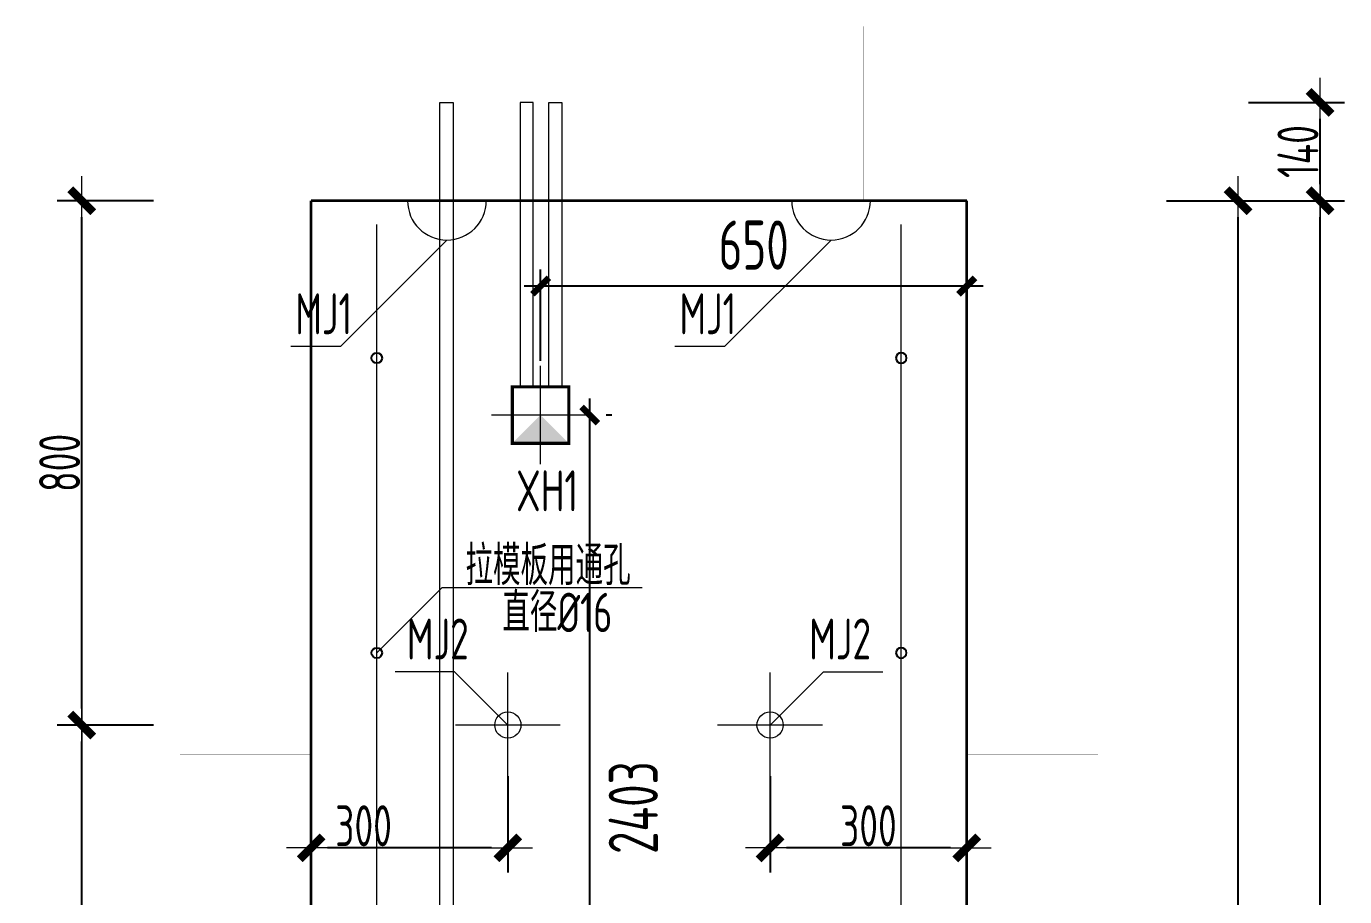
# Model space of a CAD drawing. Extents: x -85320 to 1679916, y -1321939 to 627.
# Drawn here: x 1053777 to 1061821, y -1092341 to -1087029 of the extents above; entities that cross this region are included whole.
import ezdxf
from ezdxf.enums import TextEntityAlignment as Align

# ---------------------------------------------------------------- set-up
doc = ezdxf.new("R2010")
doc.units = 0
doc.header["$LTSCALE"] = 1000
doc.linetypes.add('DOTE', pattern=[2.42, 2, -0.2, 0.02, -0.2])
for name, color, linetype in [('DIAN BOX', 7, 'Continuous'), ('S_WALL', 9, 'Continuous'), ('套筒垫片', 7, 'Continuous'), ('拉模', 7, 'Continuous'), ('详图符号', 7, 'Continuous')]:
    doc.layers.add(name, color=color, linetype=linetype)
for name, color, linetype, lineweight in [('WCOL', 7, 'Continuous', 0), ('参数表文字', 7, 'Continuous', 18), ('直线', 7, 'Continuous', 18), ('预制墙埋件', 8, 'Continuous', 18), ('预制墙墙身水平筋', 130, 'Continuous', 18), ('预制墙墙身纵向受力筋', 1, 'Continuous', 18), ('预制墙详图标注', 3, 'Continuous', 18), ('预制墙详图轮廓', 3, 'Continuous', 35)]:
    doc.layers.add(name, color=color, linetype=linetype, lineweight=lineweight)
doc.styles.add('TSSD_Dimension', font='tssdeng.shx', dxfattribs={"width": 0.7, "bigfont": 'hztxt.shx'})
doc.styles.add('TSSD_Num', font='tssdeng.shx', dxfattribs={"width": 0.7, "bigfont": 'hztxt.shx'})
doc.styles.add('TSSD_Rein', font='Tssdeng.shx', dxfattribs={"width": 0.7, "bigfont": 'hztxt.shx'})
doc.styles.add('样式 1', font='yjkeng.shx', dxfattribs={"width": 0.7, "bigfont": 'yjkchn.shx'})
doc.dimstyles.new('标注', dxfattribs={"dimtxt": 300, "dimasz": 100, "dimexe": 100, "dimexo": 250, "dimgap": 100, "dimtad": 1, "dimdec": 0, "dimlfac": 0.25, "dimzin": 0, "dimdsep": 46, "dimtxsty": 'TSSD_Dimension', "dimblk": 'ARCHTICK', "dimcen": 0, "dimdle": 100, "dimclrt": 7, "dimadec": 0, "dimazin": 0, "dimtfac": 1, "dimtdec": 0, "dimtix": 1, "dimtmove": 2, "dimatfit": 3, "dimfxl": 1, "dimtolj": 1, "dimtzin": 0, "dimarcsym": 0})
doc.dimstyles.new('盈建科结构', dxfattribs={"dimscale": 100, "dimtxt": 2.5, "dimasz": 1, "dimexe": 1.5, "dimexo": 0.625, "dimgap": 0.1, "dimtad": 1, "dimdec": 0, "dimrnd": 1, "dimzin": 0, "dimdsep": 46, "dimtxsty": '样式 1', "dimblk": '_yjkbk', "dimblk1": 'ARCHTICK', "dimblk2": 'ARCHTICK', "dimcen": 0.09, "dimadec": 0, "dimazin": 0, "dimtfac": 1, "dimtdec": 4, "dimtix": 1, "dimtmove": 2, "dimatfit": 3, "dimfxl": 1, "dimtolj": 1, "dimtzin": 0, "dimarcsym": 0})

# ---------------------------------------------------------------- blocks, each defined once
blk = doc.blocks.new('_yjkbk')
blk.add_line((-1, 0), (1.5, 0))
blk.add_lwpolyline([(-0.7, -0.7, 0.5, 0.5, 0), (0.7, 0.7, 0.5, 0.5, 0)], format="xyseb")
blk = doc.blocks.new('*D3280')
at = {"layer": 'Defpoints', "color": 0, "transparency": 16777216}
for p in [(1058315.3, -1091543.2), (1059515.3, -1091543.2), (1058315.3, -1092043.2)]:
    blk.add_point(p, dxfattribs=at)
at = {"layer": '预制墙详图标注', "color": 0, "lineweight": -2, "transparency": 16777216}
for p, q in [((1058315.3, -1091605.7), (1058315.3, -1092193.2)), ((1059515.3, -1091605.7), (1059515.3, -1092193.2)), ((1059415.3, -1092043.2), (1058415.3, -1092043.2))]:
    blk.add_line(p, q, dxfattribs=at)
at = {"layer": '预制墙详图标注', "color": 0, "lineweight": -2, "transparency": 16777216, "xscale": 100, "yscale": 100, "zscale": 100, "rotation": 180}
blk.add_blockref('_yjkbk', (1058315.3, -1092043.2), dxfattribs=at)
at = {"layer": '预制墙详图标注', "color": 0, "lineweight": -2, "transparency": 16777216, "xscale": 100, "yscale": 100, "zscale": 100}
blk.add_blockref('_yjkbk', (1059515.3, -1092043.2), dxfattribs=at)
at = {"layer": '预制墙详图标注', "color": 0, "transparency": 16777216, "insert": (1058915.3, -1092033.2), "char_height": 250, "attachment_point": 8, "style": '样式 1'}
blk.add_mtext('\\A1;300', dxfattribs=at)
blk = doc.blocks.new('_ArchTick')
at = {"color": 0, "linetype": 'ByBlock', "const_width": 0.4}
blk.add_lwpolyline([(-0.5, -0.5), (0.5, 0.5)], dxfattribs=at)
blk = doc.blocks.new('*D3282')
at = {"layer": 'Defpoints', "color": 0, "transparency": 16777216}
for p in [(1055515.3, -1091543.2), (1056715.3, -1091543.2), (1055515.3, -1092043.2)]:
    blk.add_point(p, dxfattribs=at)
at = {"layer": '预制墙详图标注', "color": 0, "lineweight": -2, "transparency": 16777216}
for p, q in [((1055515.3, -1091605.7), (1055515.3, -1092193.2)), ((1056715.3, -1091605.7), (1056715.3, -1092193.2)), ((1056615.3, -1092043.2), (1055615.3, -1092043.2))]:
    blk.add_line(p, q, dxfattribs=at)
at = {"layer": '预制墙详图标注', "color": 0, "lineweight": -2, "transparency": 16777216, "xscale": 100, "yscale": 100, "zscale": 100, "rotation": 180}
blk.add_blockref('_yjkbk', (1055515.3, -1092043.2), dxfattribs=at)
at = {"layer": '预制墙详图标注', "color": 0, "lineweight": -2, "transparency": 16777216, "xscale": 100, "yscale": 100, "zscale": 100}
blk.add_blockref('_yjkbk', (1056715.3, -1092043.2), dxfattribs=at)
at = {"layer": '预制墙详图标注', "color": 0, "transparency": 16777216, "insert": (1055834.8, -1092033.2), "char_height": 250, "attachment_point": 8, "style": '样式 1'}
blk.add_mtext('\\A1;300', dxfattribs=at)
blk = doc.blocks.new('*D3288')
at = {"layer": 'Defpoints', "color": 0, "transparency": 16777216}
for p in [(1054115.3, -1088093.2), (1054615.3, -1088093.2), (1054615.3, -1091293.2)]:
    blk.add_point(p, dxfattribs=at)
at = {"layer": '预制墙详图标注', "color": 0, "lineweight": -2, "transparency": 16777216}
for p, q in [((1054552.8, -1088093.2), (1053965.3, -1088093.2)), ((1054115.3, -1091193.2), (1054115.3, -1088193.2)), ((1054552.8, -1091293.2), (1053965.3, -1091293.2))]:
    blk.add_line(p, q, dxfattribs=at)
at = {"layer": '预制墙详图标注', "color": 0, "lineweight": -2, "transparency": 16777216, "xscale": 100, "yscale": 100, "zscale": 100}
for p, rotation in [((1054115.3, -1088093.2), 90), ((1054115.3, -1091293.2), 270)]:
    blk.add_blockref('_yjkbk', p, dxfattribs=dict(at, rotation=rotation))
at = {"layer": '预制墙详图标注', "color": 0, "transparency": 16777216, "insert": (1054105.3, -1089693.2), "char_height": 250, "attachment_point": 8, "rotation": 90, "style": '样式 1'}
blk.add_mtext('\\A1;800', dxfattribs=at)
blk = doc.blocks.new('*D3332')
at = {"layer": 'Defpoints', "color": 0, "transparency": 16777216}
for p in [(1056915.3, -1088613.9), (1056915.3, -1089321.2), (1059515.3, -1089496.6)]:
    blk.add_point(p, dxfattribs=at)
at = {"layer": 'WCOL', "color": 0, "lineweight": -2, "transparency": 16777216}
for p, q in [((1056915.3, -1089071.2), (1056915.3, -1088513.9)), ((1059515.3, -1089246.6), (1059515.3, -1088513.9)), ((1059615.3, -1088613.9), (1056815.3, -1088613.9))]:
    blk.add_line(p, q, dxfattribs=at)
at = {"layer": 'WCOL', "color": 0, "lineweight": -2, "transparency": 16777216, "xscale": 100, "yscale": 100, "zscale": 100, "rotation": 180}
blk.add_blockref('_ArchTick', (1056915.3, -1088613.9), dxfattribs=at)
at = {"layer": 'WCOL', "color": 0, "lineweight": -2, "transparency": 16777216, "xscale": 100, "yscale": 100, "zscale": 100}
blk.add_blockref('_ArchTick', (1059515.3, -1088613.9), dxfattribs=at)
at = {"layer": 'WCOL', "color": 7, "transparency": 16777216, "insert": (1058215.3, -1088363.9), "char_height": 300, "attachment_point": 5, "style": 'TSSD_Dimension'}
blk.add_mtext('\\A1;650', dxfattribs=at)
blk = doc.blocks.new('*D3333')
at = {"layer": 'Defpoints', "color": 0, "transparency": 16777216}
for p in [(1057100.5, -1089401.2), (1057214.7, -1089401.2), (1057751.5, -1099013.2)]:
    blk.add_point(p, dxfattribs=at)
at = {"layer": 'WCOL', "color": 0, "lineweight": -2, "transparency": 16777216}
for p, q in [((1057214.7, -1099113.2), (1057214.7, -1089301.2)), ((1057350.5, -1089401.2), (1057314.7, -1089401.2)), ((1057501.5, -1099013.2), (1057114.7, -1099013.2))]:
    blk.add_line(p, q, dxfattribs=at)
at = {"layer": 'WCOL', "color": 0, "lineweight": -2, "transparency": 16777216, "xscale": 100, "yscale": 100, "zscale": 100}
for p, rotation in [((1057214.7, -1089401.2), 90), ((1057214.7, -1099013.2), 270)]:
    blk.add_blockref('_ArchTick', p, dxfattribs=dict(at, rotation=rotation))
at = {"layer": 'WCOL', "color": 7, "transparency": 16777216, "insert": (1057480.7, -1091797.3), "char_height": 300, "attachment_point": 5, "rotation": 90, "style": 'TSSD_Dimension'}
blk.add_mtext('\\A1;2403', dxfattribs=at)
blk = doc.blocks.new('线盒')
at = {"layer": 'DIAN BOX'}
h = blk.add_hatch(color=256, dxfattribs=at)
h.dxf.hatch_style = 1
h.paths.add_polyline_path([(1465682.5, -670175.4), (1465854.5, -670347.4), (1465510.5, -670347.4)])
at = {"color": 6, "const_width": 20}
blk.add_lwpolyline([(1465510.5, -670003.4), (1465854.5, -670003.4), (1465854.5, -670347.4), (1465510.5, -670347.4), (1465510.5, -670003.4)], dxfattribs=at)
at = {"layer": 'WCOL', "color": 4, "linetype": 'DOTE'}
for p, q in [((1465682.5, -670474.8), (1465682.5, -669876.1)), ((1465383.1, -670175.4), (1465981.8, -670175.4))]:
    blk.add_line(p, q, dxfattribs=at)
at = {"layer": 'WCOL', "color": 5}
blk.add_lwpolyline([(1465510.5, -670347.4), (1465854.5, -670347.4), (1465854.5, -670003.4), (1465510.5, -670003.4)], close=True, dxfattribs=at)
blk = doc.blocks.new('*D3345')
at = {"layer": 'Defpoints', "color": 0, "transparency": 16777216}
for p in [(1060671.2, -1088093.2), (1061171.2, -1088093.2), (1060671.2, -1099013.2)]:
    blk.add_point(p, dxfattribs=at)
at = {"layer": '预制墙详图标注', "color": 0, "lineweight": -2, "transparency": 16777216}
for p, q in [((1060733.7, -1088093.2), (1061321.2, -1088093.2)), ((1061171.2, -1098913.2), (1061171.2, -1088193.2)), ((1060733.7, -1099013.2), (1061321.2, -1099013.2))]:
    blk.add_line(p, q, dxfattribs=at)
at = {"layer": '预制墙详图标注', "color": 0, "lineweight": -2, "transparency": 16777216, "xscale": 100, "yscale": 100, "zscale": 100}
for p, rotation in [((1061171.2, -1088093.2), 90), ((1061171.2, -1099013.2), 270)]:
    blk.add_blockref('_yjkbk', p, dxfattribs=dict(at, rotation=rotation))
at = {"layer": '预制墙详图标注', "color": 0, "transparency": 16777216, "insert": (1061161.2, -1093553.2), "char_height": 250, "attachment_point": 8, "rotation": 90, "style": '样式 1'}
blk.add_mtext('\\A1;2740', dxfattribs=at)
blk = doc.blocks.new('*D3346')
at = {"layer": 'Defpoints', "color": 0, "transparency": 16777216}
for p in [(1061171.2, -1088093.2), (1061671.2, -1088093.2), (1061171.2, -1099013.2)]:
    blk.add_point(p, dxfattribs=at)
at = {"layer": '预制墙详图标注', "color": 0, "lineweight": -2, "transparency": 16777216}
for p, q in [((1061233.7, -1088093.2), (1061821.2, -1088093.2)), ((1061671.2, -1098913.2), (1061671.2, -1088193.2)), ((1061233.7, -1099013.2), (1061821.2, -1099013.2))]:
    blk.add_line(p, q, dxfattribs=at)
at = {"layer": '预制墙详图标注', "color": 0, "lineweight": -2, "transparency": 16777216, "xscale": 100, "yscale": 100, "zscale": 100}
for p, rotation in [((1061671.2, -1088093.2), 90), ((1061671.2, -1099013.2), 270)]:
    blk.add_blockref('_yjkbk', p, dxfattribs=dict(at, rotation=rotation))
at = {"layer": '预制墙详图标注', "color": 0, "transparency": 16777216, "insert": (1061661.2, -1093553.2), "char_height": 250, "attachment_point": 8, "rotation": 90, "style": '样式 1'}
blk.add_mtext('\\A1;2740', dxfattribs=at)
blk = doc.blocks.new('*D3347')
at = {"layer": 'Defpoints', "color": 0, "transparency": 16777216}
for p in [(1061171.2, -1087493.2), (1061671.2, -1087493.2), (1061171.2, -1088093.2)]:
    blk.add_point(p, dxfattribs=at)
at = {"layer": '预制墙详图标注', "color": 0, "lineweight": -2, "transparency": 16777216}
for p, q in [((1061233.7, -1087493.2), (1061821.2, -1087493.2)), ((1061671.2, -1087993.2), (1061671.2, -1087593.2)), ((1061233.7, -1088093.2), (1061821.2, -1088093.2))]:
    blk.add_line(p, q, dxfattribs=at)
at = {"layer": '预制墙详图标注', "color": 0, "lineweight": -2, "transparency": 16777216, "xscale": 100, "yscale": 100, "zscale": 100}
for p, rotation in [((1061671.2, -1087493.2), 90), ((1061671.2, -1088093.2), 270)]:
    blk.add_blockref('_yjkbk', p, dxfattribs=dict(at, rotation=rotation))
at = {"layer": '预制墙详图标注', "color": 0, "transparency": 16777216, "insert": (1061661.2, -1087793.2), "char_height": 250, "attachment_point": 8, "rotation": 90, "style": '样式 1'}
blk.add_mtext('\\A1;140', dxfattribs=at)
blk = doc.blocks.new('*D3356')
at = {"layer": 'Defpoints', "color": 0, "transparency": 16777216}
for p in [(1054115.3, -1091293.2), (1054615.3, -1091293.2), (1054615.3, -1096813.2)]:
    blk.add_point(p, dxfattribs=at)
at = {"layer": '预制墙详图标注', "color": 0, "lineweight": -2, "transparency": 16777216}
for p, q in [((1054552.8, -1091293.2), (1053965.3, -1091293.2)), ((1054115.3, -1096713.2), (1054115.3, -1091393.2)), ((1054552.8, -1096813.2), (1053965.3, -1096813.2))]:
    blk.add_line(p, q, dxfattribs=at)
at = {"layer": '预制墙详图标注', "color": 0, "lineweight": -2, "transparency": 16777216, "xscale": 100, "yscale": 100, "zscale": 100}
for p, rotation in [((1054115.3, -1091293.2), 90), ((1054115.3, -1096813.2), 270)]:
    blk.add_blockref('_yjkbk', p, dxfattribs=dict(at, rotation=rotation))
at = {"layer": '预制墙详图标注', "color": 0, "transparency": 16777216, "insert": (1054105.3, -1094053.2), "char_height": 250, "attachment_point": 8, "rotation": 90, "style": '样式 1'}
blk.add_mtext('\\A1;1390', dxfattribs=at)
blk = doc.blocks.new('*D3015')
at = {"layer": 'Defpoints', "color": 0, "transparency": 16777216}
for p in [(1020088.1, -842246.6), (1021395.2, -842246.6), (1021395.2, -843206.6)]:
    blk.add_point(p, dxfattribs=at)
at = {"layer": '拉模', "color": 0, "lineweight": -2, "transparency": 16777216}
for p, q in [((1020088.1, -843306.6), (1020088.1, -842146.6)), ((1021145.2, -842246.6), (1019988.1, -842246.6)), ((1021145.2, -843206.6), (1019988.1, -843206.6))]:
    blk.add_line(p, q, dxfattribs=at)
at = {"layer": '拉模', "color": 0, "lineweight": -2, "transparency": 16777216, "xscale": 100, "yscale": 100, "zscale": 100}
for p, rotation in [((1020088.1, -842246.6), 90), ((1020088.1, -843206.6), 270)]:
    blk.add_blockref('_ArchTick', p, dxfattribs=dict(at, rotation=rotation))
at = {"layer": '拉模', "color": 7, "transparency": 16777216, "insert": (1019838.1, -842726.6), "char_height": 300, "attachment_point": 5, "rotation": 90, "style": 'TSSD_Dimension'}
blk.add_mtext('\\A1;240', dxfattribs=at)
blk = doc.blocks.new('*D3016')
at = {"layer": 'Defpoints', "color": 0, "transparency": 16777216}
for p in [(1021567.4, -839193.9), (1021167.4, -839294.6), (1021567.4, -839294.6)]:
    blk.add_point(p, dxfattribs=at)
at = {"layer": '拉模', "color": 0, "lineweight": -2, "transparency": 16777216}
for p, q in [((1021167.4, -839044.6), (1021167.4, -839093.9)), ((1021567.4, -839044.6), (1021567.4, -839093.9)), ((1021167.4, -839193.9), (1021067.4, -839193.9)), ((1021167.4, -839193.9), (1021567.4, -839193.9)), ((1021567.4, -839193.9), (1021667.4, -839193.9))]:
    blk.add_line(p, q, dxfattribs=at)
at = {"layer": '拉模', "color": 0, "lineweight": -2, "transparency": 16777216, "xscale": 100, "yscale": 100, "zscale": 100}
blk.add_blockref('_ArchTick', (1021167.4, -839193.9), dxfattribs=at)
at = {"layer": '拉模', "color": 0, "lineweight": -2, "transparency": 16777216, "xscale": 100, "yscale": 100, "zscale": 100, "rotation": 180}
blk.add_blockref('_ArchTick', (1021567.4, -839193.9), dxfattribs=at)
at = {"layer": '拉模', "color": 7, "transparency": 16777216, "insert": (1021367.4, -838943.9), "char_height": 300, "attachment_point": 5, "style": 'TSSD_Dimension'}
blk.add_mtext('\\A1;100', dxfattribs=at)
blk = doc.blocks.new('*D3017')
at = {"layer": 'Defpoints', "color": 0, "transparency": 16777216}
for p in [(1021567.4, -840446.6), (1020088.1, -842246.6), (1021567.4, -842246.6)]:
    blk.add_point(p, dxfattribs=at)
at = {"layer": '拉模', "color": 0, "lineweight": -2, "transparency": 16777216}
for p, q in [((1020088.1, -840346.6), (1020088.1, -842346.6)), ((1021317.4, -840446.6), (1019988.1, -840446.6)), ((1021317.4, -842246.6), (1019988.1, -842246.6))]:
    blk.add_line(p, q, dxfattribs=at)
at = {"layer": '拉模', "color": 0, "lineweight": -2, "transparency": 16777216, "xscale": 100, "yscale": 100, "zscale": 100}
for p, rotation in [((1020088.1, -840446.6), 90), ((1020088.1, -842246.6), 270)]:
    blk.add_blockref('_ArchTick', p, dxfattribs=dict(at, rotation=rotation))
at = {"layer": '拉模', "color": 7, "transparency": 16777216, "insert": (1019838.1, -841346.6), "char_height": 300, "attachment_point": 5, "rotation": 90, "style": 'TSSD_Dimension'}
blk.add_mtext('\\A1;450', dxfattribs=at)
blk = doc.blocks.new('*D3018')
at = {"layer": 'Defpoints', "color": 0, "transparency": 16777216}
for p in [(1021567.4, -838646.6), (1020088.1, -840446.6), (1021567.4, -840446.6)]:
    blk.add_point(p, dxfattribs=at)
at = {"layer": '拉模', "color": 0, "lineweight": -2, "transparency": 16777216}
for p, q in [((1020088.1, -838546.6), (1020088.1, -840546.6)), ((1021317.4, -838646.6), (1019988.1, -838646.6)), ((1021317.4, -840446.6), (1019988.1, -840446.6))]:
    blk.add_line(p, q, dxfattribs=at)
at = {"layer": '拉模', "color": 0, "lineweight": -2, "transparency": 16777216, "xscale": 100, "yscale": 100, "zscale": 100}
for p, rotation in [((1020088.1, -838646.6), 90), ((1020088.1, -840446.6), 270)]:
    blk.add_blockref('_ArchTick', p, dxfattribs=dict(at, rotation=rotation))
at = {"layer": '拉模', "color": 7, "transparency": 16777216, "insert": (1019838.1, -839546.6), "char_height": 300, "attachment_point": 5, "rotation": 90, "style": 'TSSD_Dimension'}
blk.add_mtext('\\A1;450', dxfattribs=at)
blk = doc.blocks.new('*D3019')
at = {"layer": 'Defpoints', "color": 0, "transparency": 16777216}
for p in [(1021567.4, -836846.6), (1020088.1, -838646.6), (1021567.4, -838646.6)]:
    blk.add_point(p, dxfattribs=at)
at = {"layer": '拉模', "color": 0, "lineweight": -2, "transparency": 16777216}
for p, q in [((1020088.1, -836746.6), (1020088.1, -838746.6)), ((1021317.4, -836846.6), (1019988.1, -836846.6)), ((1021317.4, -838646.6), (1019988.1, -838646.6))]:
    blk.add_line(p, q, dxfattribs=at)
at = {"layer": '拉模', "color": 0, "lineweight": -2, "transparency": 16777216, "xscale": 100, "yscale": 100, "zscale": 100}
for p, rotation in [((1020088.1, -836846.6), 90), ((1020088.1, -838646.6), 270)]:
    blk.add_blockref('_ArchTick', p, dxfattribs=dict(at, rotation=rotation))
at = {"layer": '拉模', "color": 7, "transparency": 16777216, "insert": (1019838.1, -837746.6), "char_height": 300, "attachment_point": 5, "rotation": 90, "style": 'TSSD_Dimension'}
blk.add_mtext('\\A1;450', dxfattribs=at)
blk = doc.blocks.new('*D3020')
at = {"layer": 'Defpoints', "color": 0, "transparency": 16777216}
for p in [(1021567.4, -835046.6), (1020088.1, -836846.6), (1021567.4, -836846.6)]:
    blk.add_point(p, dxfattribs=at)
at = {"layer": '拉模', "color": 0, "lineweight": -2, "transparency": 16777216}
for p, q in [((1020088.1, -834946.6), (1020088.1, -836946.6)), ((1021317.4, -835046.6), (1019988.1, -835046.6)), ((1021317.4, -836846.6), (1019988.1, -836846.6))]:
    blk.add_line(p, q, dxfattribs=at)
at = {"layer": '拉模', "color": 0, "lineweight": -2, "transparency": 16777216, "xscale": 100, "yscale": 100, "zscale": 100}
for p, rotation in [((1020088.1, -835046.6), 90), ((1020088.1, -836846.6), 270)]:
    blk.add_blockref('_ArchTick', p, dxfattribs=dict(at, rotation=rotation))
at = {"layer": '拉模', "color": 7, "transparency": 16777216, "insert": (1019838.1, -835946.6), "char_height": 300, "attachment_point": 5, "rotation": 90, "style": 'TSSD_Dimension'}
blk.add_mtext('\\A1;450', dxfattribs=at)
blk = doc.blocks.new('*D3021')
at = {"layer": 'Defpoints', "color": 0, "transparency": 16777216}
for p in [(1021567.4, -833246.6), (1020088.1, -835046.6), (1021567.4, -835046.6)]:
    blk.add_point(p, dxfattribs=at)
at = {"layer": '拉模', "color": 0, "lineweight": -2, "transparency": 16777216}
for p, q in [((1020088.1, -833146.6), (1020088.1, -835146.6)), ((1021317.4, -833246.6), (1019988.1, -833246.6)), ((1021317.4, -835046.6), (1019988.1, -835046.6))]:
    blk.add_line(p, q, dxfattribs=at)
at = {"layer": '拉模', "color": 0, "lineweight": -2, "transparency": 16777216, "xscale": 100, "yscale": 100, "zscale": 100}
for p, rotation in [((1020088.1, -833246.6), 90), ((1020088.1, -835046.6), 270)]:
    blk.add_blockref('_ArchTick', p, dxfattribs=dict(at, rotation=rotation))
at = {"layer": '拉模', "color": 7, "transparency": 16777216, "insert": (1019838.1, -834146.6), "char_height": 300, "attachment_point": 5, "rotation": 90, "style": 'TSSD_Dimension'}
blk.add_mtext('\\A1;450', dxfattribs=at)
blk = doc.blocks.new('*D3022')
at = {"layer": 'Defpoints', "color": 0, "transparency": 16777216}
for p in [(1020088.1, -832286.6), (1021567.4, -832286.6), (1021567.4, -833246.6)]:
    blk.add_point(p, dxfattribs=at)
at = {"layer": '拉模', "color": 0, "lineweight": -2, "transparency": 16777216}
for p, q in [((1020088.1, -833346.6), (1020088.1, -832186.6)), ((1021317.4, -832286.6), (1019988.1, -832286.6)), ((1021317.4, -833246.6), (1019988.1, -833246.6))]:
    blk.add_line(p, q, dxfattribs=at)
at = {"layer": '拉模', "color": 0, "lineweight": -2, "transparency": 16777216, "xscale": 100, "yscale": 100, "zscale": 100}
for p, rotation in [((1020088.1, -832286.6), 90), ((1020088.1, -833246.6), 270)]:
    blk.add_blockref('_ArchTick', p, dxfattribs=dict(at, rotation=rotation))
at = {"layer": '拉模', "color": 7, "transparency": 16777216, "insert": (1019838.1, -832766.6), "char_height": 300, "attachment_point": 5, "rotation": 90, "style": 'TSSD_Dimension'}
blk.add_mtext('\\A1;240', dxfattribs=at)
blk = doc.blocks.new('拉模孔')
at = {"layer": 'S_WALL'}
for centre in [(1021567.4, -833246.6), (1021567.4, -835046.6), (1021567.4, -836846.6), (1021567.4, -838646.6), (1021567.4, -840446.6), (1021567.4, -842246.6)]:
    blk.add_circle(centre, 32, dxfattribs=at)
at = {"layer": '拉模', "color": 3, "lineweight": 0}
blk.add_line((1021567.4, -843206.6), (1021567.4, -832432.7), dxfattribs=at)
at = {"layer": '拉模', "color": 3}
for base, p1, p2, picture, middle in [((1020088.1, -832286.6), (1021567.4, -833246.6), (1021567.4, -832286.6), '*D3022', (1019838.1, -832766.6)), ((1020088.1, -835046.6), (1021567.4, -833246.6), (1021567.4, -835046.6), '*D3021', (1019838.1, -834146.6)), ((1020088.1, -836846.6), (1021567.4, -835046.6), (1021567.4, -836846.6), '*D3020', (1019838.1, -835946.6)), ((1020088.1, -838646.6), (1021567.4, -836846.6), (1021567.4, -838646.6), '*D3019', (1019838.1, -837746.6)), ((1020088.1, -840446.6), (1021567.4, -838646.6), (1021567.4, -840446.6), '*D3018', (1019838.1, -839546.6)), ((1020088.1, -842246.6), (1021567.4, -840446.6), (1021567.4, -842246.6), '*D3017', (1019838.1, -841346.6)), ((1020088.1, -842246.6), (1021395.2, -843206.6), (1021395.2, -842246.6), '*D3015', (1019838.1, -842726.6))]:
    dim = blk.add_linear_dim(base=base, p1=p1, p2=p2, angle=90, dimstyle='标注', dxfattribs=at)
    dim.commit()
    dim.dimension.update_dxf_attribs({"geometry": picture, "text_midpoint": middle})
dim = blk.add_linear_dim(base=(1021567.4, -839193.9), p1=(1021167.4, -839294.6), p2=(1021567.4, -839294.6), dimstyle='标注', dxfattribs=at)
dim.commit()
dim.dimension.update_dxf_attribs({"geometry": '*D3016', "text_midpoint": (1021367.4, -838943.9)})

msp = doc.modelspace()

# ---------------------------------------------------------------- linework, layer by layer
at = {"layer": 'S_WALL'}
for centre in [(1055915.312, -1089053.161), (1055915.312, -1090853.161)]:
    msp.add_circle(centre, 32, dxfattribs=at)
at = {"layer": 'WCOL', "color": 7}
for p, q in [((1056300.962, -1096349.161), (1056300.962, -1087493.161)), ((1056300.962, -1087493.161), (1056380.962, -1087493.161)), ((1056380.962, -1087493.161), (1056380.962, -1096349.161)), ((1056870.174, -1087493.161), (1056790.174, -1087493.161)), ((1056790.174, -1087493.161), (1056790.174, -1089229.161)), ((1056870.174, -1089229.161), (1056870.174, -1087493.161)), ((1056964.657, -1089229.161), (1056964.657, -1087493.161)), ((1056964.657, -1087493.161), (1057044.657, -1087493.161)), ((1057044.657, -1087493.161), (1057044.657, -1089229.161)), ((1056790.174, -1089229.161), (1056870.174, -1089229.161)), ((1057044.657, -1089229.161), (1056964.657, -1089229.161))]:
    msp.add_line(p, q, dxfattribs=at)
at = {"layer": '套筒垫片', "linetype": 'Continuous', "lineweight": 0}
msp.add_lwpolyline([(1055915.312, -1090853.161), (1056315.312, -1090453.161), (1057535.386, -1090453.161)], dxfattribs=at)
at = {"layer": '拉模', "color": 3, "lineweight": 0}
msp.add_line((1055915.312, -1099013.161), (1055915.312, -1088239.26), dxfattribs=at)
at = {"layer": '直线', "lineweight": 18}
for points in [[(1056343.312, -1088333.161), (1055693.312, -1088983.161), (1055390.427, -1088983.161)], [(1058687.312, -1088333.161), (1058037.312, -1088983.161), (1057734.427, -1088983.161)], [(1056715.312, -1091293.161), (1056390.312, -1090968.161), (1056026.85, -1090968.161)], [(1058315.312, -1091293.161), (1058640.312, -1090968.161), (1059003.773, -1090968.161)]]:
    msp.add_lwpolyline(points, dxfattribs=at)
at = {"layer": '预制墙埋件', "lineweight": 18}
for p, q in [((1056715.312, -1091613.161), (1056715.312, -1090973.161)), ((1058315.312, -1091613.161), (1058315.312, -1090973.161)), ((1057035.312, -1091293.161), (1056395.312, -1091293.161)), ((1058635.312, -1091293.161), (1057995.312, -1091293.161))]:
    msp.add_line(p, q, dxfattribs=at)
for centre in [(1056715.312, -1091293.161), (1058315.312, -1091293.161)]:
    msp.add_circle(centre, 80, dxfattribs=at)
for centre in [(1056343.312, -1088093.161), (1058687.312, -1088093.161)]:
    msp.add_arc(centre, 240, 180, 0, dxfattribs=at)
at = {"layer": '预制墙墙身水平筋', "lineweight": 18, "const_width": 0.18}
for points in [[(1055515.312, -1088213.161), (1054715.312, -1088213.161), (1054715.312, -1088253.161), (1054851.847, -1088253.161), (1054851.847, -1088213.161), (1054715.312, -1088213.161), (1054715.312, -1088253.161), (1055515.312, -1088253.161)], [(1055515.312, -1088213.161), (1054715.312, -1088213.161), (1054715.312, -1088253.161), (1054851.847, -1088253.161), (1054851.847, -1088213.161), (1054715.312, -1088213.161), (1054715.312, -1088253.161), (1055515.312, -1088253.161)], [(1060178.776, -1088253.161), (1060315.312, -1088253.161), (1060315.312, -1088213.161), (1059515.312, -1088213.161), (1059515.312, -1088253.161), (1060315.312, -1088253.161), (1060315.312, -1088213.161), (1060178.776, -1088213.161)], [(1060178.776, -1088253.161), (1060315.312, -1088253.161), (1060315.312, -1088213.161), (1059515.312, -1088213.161), (1059515.312, -1088253.161), (1060315.312, -1088253.161), (1060315.312, -1088213.161), (1060178.776, -1088213.161)], [(1055515.312, -1089033.161), (1054715.312, -1089033.161), (1054715.312, -1089073.161), (1054851.847, -1089073.161), (1054851.847, -1089033.161), (1054715.312, -1089033.161), (1054715.312, -1089073.161), (1055515.312, -1089073.161)], [(1055515.312, -1089033.161), (1054715.312, -1089033.161), (1054715.312, -1089073.161), (1054851.847, -1089073.161), (1054851.847, -1089033.161), (1054715.312, -1089033.161), (1054715.312, -1089073.161), (1055515.312, -1089073.161)], [(1060178.776, -1089073.161), (1060315.312, -1089073.161), (1060315.312, -1089033.161), (1059515.312, -1089033.161), (1059515.312, -1089073.161), (1060315.312, -1089073.161), (1060315.312, -1089033.161), (1060178.776, -1089033.161)], [(1060178.776, -1089073.161), (1060315.312, -1089073.161), (1060315.312, -1089033.161), (1059515.312, -1089033.161), (1059515.312, -1089073.161), (1060315.312, -1089073.161), (1060315.312, -1089033.161), (1060178.776, -1089033.161)], [(1055515.312, -1089833.161), (1054715.312, -1089833.161), (1054715.312, -1089873.161), (1054851.847, -1089873.161), (1054851.847, -1089833.161), (1054715.312, -1089833.161), (1054715.312, -1089873.161), (1055515.312, -1089873.161)], [(1055515.312, -1089833.161), (1054715.312, -1089833.161), (1054715.312, -1089873.161), (1054851.847, -1089873.161), (1054851.847, -1089833.161), (1054715.312, -1089833.161), (1054715.312, -1089873.161), (1055515.312, -1089873.161)], [(1060178.776, -1089873.161), (1060315.312, -1089873.161), (1060315.312, -1089833.161), (1059515.312, -1089833.161), (1059515.312, -1089873.161), (1060315.312, -1089873.161), (1060315.312, -1089833.161), (1060178.776, -1089833.161)], [(1060178.776, -1089873.161), (1060315.312, -1089873.161), (1060315.312, -1089833.161), (1059515.312, -1089833.161), (1059515.312, -1089873.161), (1060315.312, -1089873.161), (1060315.312, -1089833.161), (1060178.776, -1089833.161)], [(1055515.312, -1090633.161), (1054715.312, -1090633.161), (1054715.312, -1090673.161), (1054851.847, -1090673.161), (1054851.847, -1090633.161), (1054715.312, -1090633.161), (1054715.312, -1090673.161), (1055515.312, -1090673.161)], [(1055515.312, -1090633.161), (1054715.312, -1090633.161), (1054715.312, -1090673.161), (1054851.847, -1090673.161), (1054851.847, -1090633.161), (1054715.312, -1090633.161), (1054715.312, -1090673.161), (1055515.312, -1090673.161)], [(1060178.776, -1090673.161), (1060315.312, -1090673.161), (1060315.312, -1090633.161), (1059515.312, -1090633.161), (1059515.312, -1090673.161), (1060315.312, -1090673.161), (1060315.312, -1090633.161), (1060178.776, -1090633.161)], [(1060178.776, -1090673.161), (1060315.312, -1090673.161), (1060315.312, -1090633.161), (1059515.312, -1090633.161), (1059515.312, -1090673.161), (1060315.312, -1090673.161), (1060315.312, -1090633.161), (1060178.776, -1090633.161)], [(1055515.312, -1091433.161), (1054715.312, -1091433.161), (1054715.312, -1091473.161), (1054851.847, -1091473.161), (1054851.847, -1091433.161), (1054715.312, -1091433.161), (1054715.312, -1091473.161), (1055515.312, -1091473.161)], [(1055515.312, -1091433.161), (1054715.312, -1091433.161), (1054715.312, -1091473.161), (1054851.847, -1091473.161), (1054851.847, -1091433.161), (1054715.312, -1091433.161), (1054715.312, -1091473.161), (1055515.312, -1091473.161)], [(1060178.776, -1091473.161), (1060315.312, -1091473.161), (1060315.312, -1091433.161), (1059515.312, -1091433.161), (1059515.312, -1091473.161), (1060315.312, -1091473.161), (1060315.312, -1091433.161), (1060178.776, -1091433.161)], [(1060178.776, -1091473.161), (1060315.312, -1091473.161), (1060315.312, -1091433.161), (1059515.312, -1091433.161), (1059515.312, -1091473.161), (1060315.312, -1091473.161), (1060315.312, -1091433.161), (1060178.776, -1091433.161)], [(1055515.312, -1092233.161), (1054715.312, -1092233.161), (1054715.312, -1092273.161), (1054851.847, -1092273.161), (1054851.847, -1092233.161), (1054715.312, -1092233.161), (1054715.312, -1092273.161), (1055515.312, -1092273.161)], [(1055515.312, -1092233.161), (1054715.312, -1092233.161), (1054715.312, -1092273.161), (1054851.847, -1092273.161), (1054851.847, -1092233.161), (1054715.312, -1092233.161), (1054715.312, -1092273.161), (1055515.312, -1092273.161)], [(1060178.776, -1092273.161), (1060315.312, -1092273.161), (1060315.312, -1092233.161), (1059515.312, -1092233.161), (1059515.312, -1092273.161), (1060315.312, -1092273.161), (1060315.312, -1092233.161), (1060178.776, -1092233.161)], [(1060178.776, -1092273.161), (1060315.312, -1092273.161), (1060315.312, -1092233.161), (1059515.312, -1092233.161), (1059515.312, -1092273.161), (1060315.312, -1092273.161), (1060315.312, -1092233.161), (1060178.776, -1092233.161)]]:
    msp.add_lwpolyline(points, close=True, dxfattribs=at)
at = {"layer": '预制墙墙身纵向受力筋', "lineweight": 18, "const_width": 0.18}
for points in [[(1056547.312, -1088093.161), (1056547.312, -1087029.161), (1056483.312, -1087029.161), (1056483.312, -1088093.161)], [(1057347.312, -1088093.161), (1057347.312, -1087029.161), (1057283.312, -1087029.161), (1057283.312, -1088093.161)], [(1058147.312, -1088093.161), (1058147.312, -1087029.161), (1058083.312, -1087029.161), (1058083.312, -1088093.161)], [(1058947.312, -1088093.161), (1058947.312, -1087029.161), (1058883.312, -1087029.161), (1058883.312, -1088093.161)]]:
    msp.add_lwpolyline(points, close=True, dxfattribs=at)
at = {"layer": '预制墙详图轮廓', "lineweight": 35}
for p, q in [((1059515.312, -1088093.161), (1055515.312, -1088093.161)), ((1055515.312, -1099013.161), (1055515.312, -1088093.161)), ((1059515.312, -1099013.161), (1059515.312, -1088093.161))]:
    msp.add_line(p, q, dxfattribs=at)

# ---------------------------------------------------------------- block references
at = {"layer": 'WCOL', "color": 7, "xscale": -1}
msp.add_blockref('线盒', (2522597.765, -419225.725), dxfattribs=at)
at = {"layer": '拉模', "color": 3, "xscale": -1}
msp.add_blockref('拉模孔', (2080682.673, -255806.584), dxfattribs=at)

# ---------------------------------------------------------------- texts
at = {"layer": '参数表文字', "linetype": 'Continuous', "style": 'TSSD_Rein', "width": 0.7}
msp.add_text('XH1', height=250, dxfattribs=at).set_placement((1056954.705, -1089863.728), align=Align.MIDDLE_CENTER)
at = {"layer": '直线', "linetype": 'Continuous', "style": '样式 1', "width": 0.7}
for s, p in [('MJ1', (1055765.427, -1088983.161)), ('MJ1', (1058109.427, -1088983.161)), ('MJ2', (1056476.85, -1090968.161))]:
    msp.add_text(s, height=250, dxfattribs=at).set_placement(p, align=Align.BOTTOM_RIGHT)
msp.add_text('MJ2', height=250, dxfattribs=at).set_placement((1058553.773, -1090968.161), align=Align.BOTTOM_LEFT)
at = {"layer": '详图符号', "lineweight": 0, "style": 'TSSD_Num', "width": 0.7}
msp.add_text('拉模板用通孔', height=240, dxfattribs=at).set_placement((1056456.631, -1090199.699), align=Align.TOP_LEFT)
msp.add_text('直径%%C16', height=240, dxfattribs=at).set_placement((1056681.531, -1090726.163))

# ---------------------------------------------------------------- dimensions: what is measured, and where the dimension line sits
at = {"layer": 'WCOL', "color": 7}
dim = msp.add_linear_dim(base=(1056915.312, -1088613.906), p1=(1059515.312, -1089496.586), p2=(1056915.312, -1089321.161), angle=180, dimstyle='标注', dxfattribs=at)
dim.commit()
dim.dimension.update_dxf_attribs({"geometry": '*D3332', "text_midpoint": (1058215.312, -1088363.906)})
dim = msp.add_linear_dim(base=(1057214.663, -1089401.161), p1=(1057751.464, -1099013.161), p2=(1057100.472, -1089401.161), angle=90, dimstyle='标注', dxfattribs=at)
dim.commit()
dim.dimension.update_dxf_attribs({"geometry": '*D3333', "text_midpoint": (1057480.726, -1091797.298), "dimtype": 160})
at = {"layer": '预制墙详图标注'}
for p1, p2, distance, text, picture, middle in [((1061171.171, -1088093.161), (1061171.171, -1087493.161), -500, '140', '*D3347', (1061536.171, -1087793.161)), ((1060671.171, -1099013.161), (1060671.171, -1088093.161), -500, '2740', '*D3345', (1061036.171, -1093553.161)), ((1061171.171, -1099013.161), (1061171.171, -1088093.161), -500, '2740', '*D3346', (1061536.171, -1093553.161)), ((1054615.312, -1096813.161), (1054615.312, -1091293.161), 500, '1390', '*D3356', (1053980.312, -1094053.161))]:
    dim = msp.add_aligned_dim(p1=p1, p2=p2, distance=distance, text=text, dimstyle='盈建科结构', override={"dimscale": 100, "dimtxt": 2.5, "dimasz": 1, "dimexe": 1.5, "dimexo": 0.625, "dimgap": 0.1, "dimtad": 1, "dimlfac": 0.25, "dimrnd": 5, "dimdle": 0, "dimtix": 1, "dimfxlon": 0}, dxfattribs=at)
    dim.commit()
    dim.dimension.update_dxf_attribs({"geometry": picture, "text_midpoint": middle})
for p1, p2, picture, middle in [((1054615.312, -1091293.161), (1054615.312, -1088093.161), '*D3288', (1053980.312, -1089693.161)), ((1059515.312, -1091543.161), (1058315.312, -1091543.161), '*D3280', (1058915.312, -1091908.161))]:
    dim = msp.add_aligned_dim(p1=p1, p2=p2, distance=500, dimstyle='盈建科结构', override={"dimscale": 100, "dimtxt": 2.5, "dimasz": 1, "dimexe": 1.5, "dimexo": 0.625, "dimgap": 0.1, "dimtad": 1, "dimlfac": 0.25, "dimrnd": 5, "dimdle": 0, "dimtix": 1, "dimfxlon": 0}, dxfattribs=at)
    dim.commit()
    dim.dimension.update_dxf_attribs({"geometry": picture, "text_midpoint": middle})
dim = msp.add_linear_dim(base=(1055515.312, -1092043.161), p1=(1056715.312, -1091543.161), p2=(1055515.312, -1091543.161), angle=180, dimstyle='盈建科结构', override={"dimlfac": 0.25, "dimrnd": 5}, dxfattribs=at)
dim.commit()
dim.dimension.update_dxf_attribs({"geometry": '*D3282', "text_midpoint": (1055834.815, -1091908.161), "dimtype": 161})

doc.saveas('drawing.dxf')
